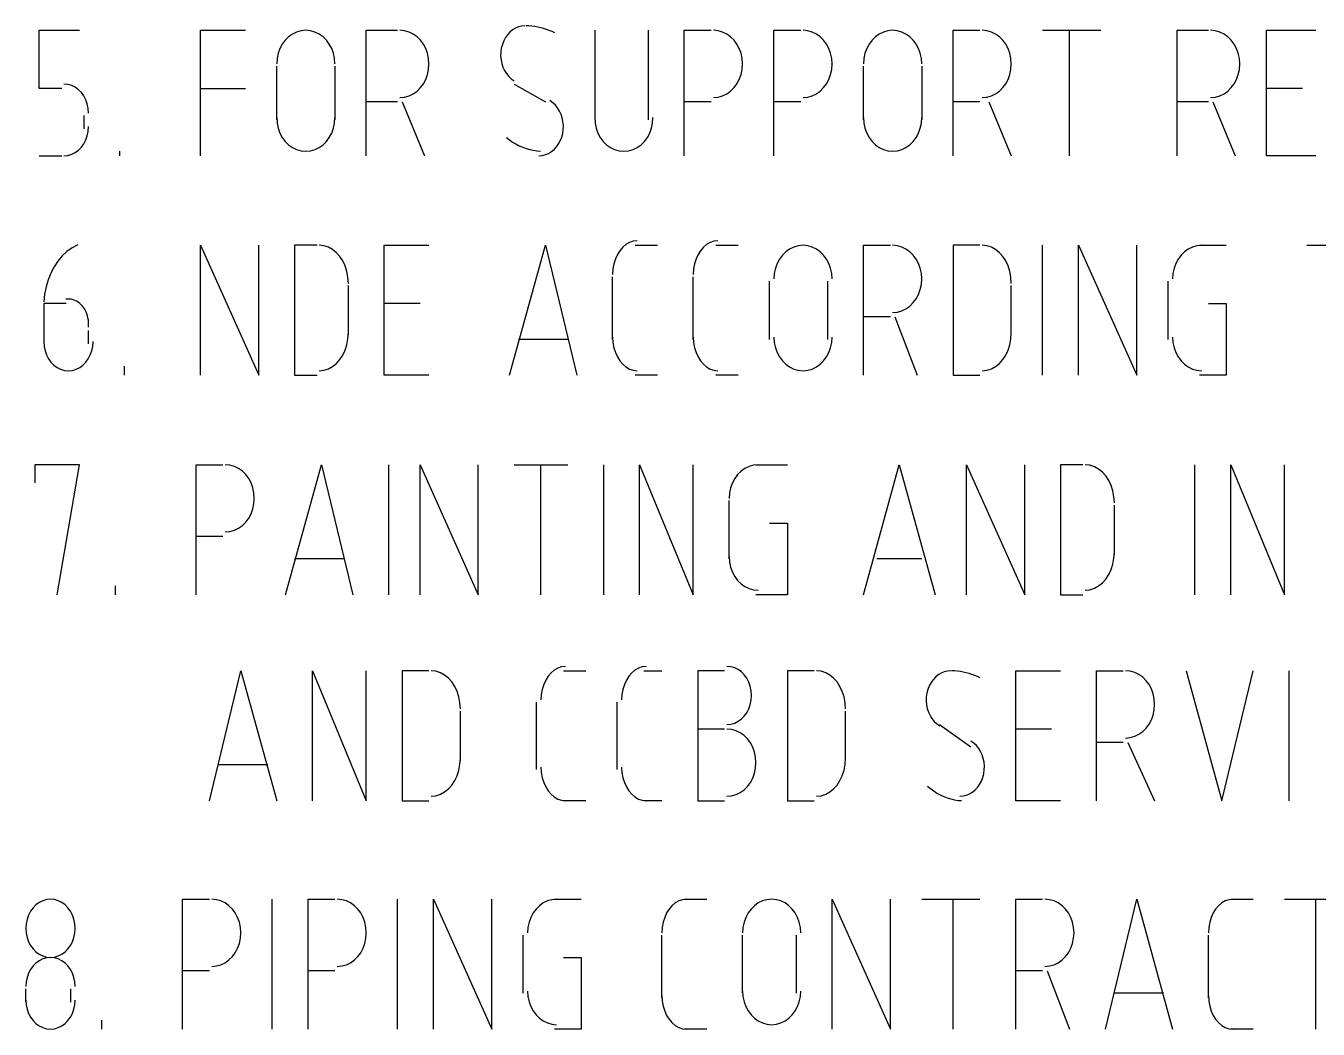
# Model space of a CAD drawing. Header units: millimetres. Extents: x 43 to 1147, y -811 to -31.
# Drawn here: x 54.04 to 88.66, y -799.6 to -772.72 of the extents above; entities that cross this region are included whole.
import ezdxf

# ---------------------------------------------------------------- set-up
doc = ezdxf.new("R2010")
doc.units = ezdxf.units.MM
doc.layers.add('EDITED_LINES', color=4, linetype='Continuous')

msp = doc.modelspace()

# ---------------------------------------------------------------- linework, layer by layer
at = {"layer": 'EDITED_LINES'}
for p, q in [((67.417, -772.72), (67.327, -772.728)), ((67.518, -772.723), (67.439, -772.72)), ((67.597, -772.729), (67.518, -772.723)), ((54.4, -774.4), (54.4, -772.84)), ((54.4, -772.84), (55.48, -772.84)), ((58.72, -776.2), (58.72, -772.84)), ((58.72, -772.84), (59.92, -772.84)), ((61.079, -773.014), (60.988, -773.104)), ((61.182, -772.94), (61.079, -773.014)), ((61.293, -772.886), (61.182, -772.94)), ((61.413, -772.852), (61.293, -772.886)), ((61.54, -772.84), (61.413, -772.852)), ((61.666, -772.852), (61.54, -772.84)), ((61.786, -772.886), (61.666, -772.852)), ((61.898, -772.94), (61.786, -772.886)), ((62.001, -773.014), (61.898, -772.94)), ((62.092, -773.104), (62.001, -773.014)), ((63.16, -776.2), (63.16, -772.84)), ((63.16, -772.84), (64, -772.84)), ((64.187, -772.852), (64.06, -772.84)), ((64.307, -772.886), (64.187, -772.852)), ((64.418, -772.94), (64.307, -772.886)), ((64.521, -773.014), (64.418, -772.94)), ((64.612, -773.104), (64.521, -773.014)), ((66.889, -773.036), (66.842, -773.123)), ((66.945, -772.958), (66.889, -773.036)), ((67.01, -772.889), (66.945, -772.958)), ((67.081, -772.831), (67.01, -772.889)), ((67.158, -772.784), (67.081, -772.831)), ((67.24, -772.749), (67.158, -772.784)), ((67.327, -772.728), (67.24, -772.749)), ((67.676, -772.739), (67.597, -772.729)), ((67.754, -772.753), (67.676, -772.739)), ((67.832, -772.77), (67.754, -772.753)), ((67.909, -772.791), (67.832, -772.77)), ((67.985, -772.815), (67.909, -772.791)), ((68.061, -772.843), (67.985, -772.815)), ((68.136, -772.875), (68.061, -772.843)), ((68.21, -772.91), (68.136, -772.875)), ((69.28, -772.84), (69.28, -775.24)), ((70.72, -775.24), (70.72, -772.84)), ((71.68, -776.2), (71.68, -772.84)), ((71.68, -772.84), (72.4, -772.84)), ((72.587, -772.852), (72.46, -772.84)), ((72.707, -772.886), (72.587, -772.852)), ((72.818, -772.94), (72.707, -772.886)), ((72.921, -773.014), (72.818, -772.94)), ((73.012, -773.104), (72.921, -773.014)), ((74.08, -776.2), (74.08, -772.84)), ((74.08, -772.84), (74.8, -772.84)), ((74.987, -772.852), (74.86, -772.84)), ((75.107, -772.886), (74.987, -772.852)), ((75.218, -772.94), (75.107, -772.886)), ((75.321, -773.014), (75.218, -772.94)), ((75.412, -773.104), (75.321, -773.014)), ((76.799, -773.014), (76.708, -773.104)), ((76.902, -772.94), (76.799, -773.014)), ((77.013, -772.886), (76.902, -772.94)), ((77.133, -772.852), (77.013, -772.886)), ((77.26, -772.84), (77.133, -772.852)), ((77.386, -772.852), (77.26, -772.84)), ((77.506, -772.886), (77.386, -772.852)), ((77.618, -772.94), (77.506, -772.886)), ((77.721, -773.014), (77.618, -772.94)), ((77.811, -773.104), (77.721, -773.014)), ((78.88, -776.2), (78.88, -772.84)), ((78.88, -772.84), (79.6, -772.84)), ((79.787, -772.852), (79.66, -772.84)), ((79.907, -772.886), (79.787, -772.852)), ((80.018, -772.94), (79.907, -772.886)), ((80.121, -773.014), (80.018, -772.94)), ((80.212, -773.104), (80.121, -773.014)), ((81.28, -772.84), (82.84, -772.84)), ((82, -776.2), (82, -772.84)), ((84.88, -776.2), (84.88, -772.84)), ((84.88, -772.84), (85.72, -772.84)), ((85.907, -772.852), (85.78, -772.84)), ((86.027, -772.886), (85.907, -772.852)), ((86.138, -772.94), (86.027, -772.886)), ((86.241, -773.014), (86.138, -772.94)), ((86.332, -773.104), (86.241, -773.014)), ((87.28, -776.2), (87.28, -772.84)), ((87.28, -772.84), (88.6, -772.84)), ((60.847, -773.326), (60.8, -773.456)), ((60.91, -773.208), (60.847, -773.326)), ((60.988, -773.104), (60.91, -773.208)), ((62.169, -773.208), (62.092, -773.104)), ((62.233, -773.326), (62.169, -773.208)), ((62.28, -773.455), (62.233, -773.326)), ((64.69, -773.208), (64.612, -773.104)), ((64.753, -773.326), (64.69, -773.208)), ((64.8, -773.456), (64.753, -773.326)), ((66.778, -773.32), (66.763, -773.426)), ((66.805, -773.218), (66.778, -773.32)), ((66.842, -773.123), (66.805, -773.218)), ((73.09, -773.208), (73.012, -773.104)), ((73.153, -773.326), (73.09, -773.208)), ((73.2, -773.456), (73.153, -773.326)), ((75.49, -773.208), (75.412, -773.104)), ((75.553, -773.326), (75.49, -773.208)), ((75.6, -773.456), (75.553, -773.326)), ((76.567, -773.326), (76.52, -773.456)), ((76.63, -773.208), (76.567, -773.326)), ((76.708, -773.104), (76.63, -773.208)), ((77.889, -773.208), (77.811, -773.104)), ((77.953, -773.326), (77.889, -773.208)), ((78, -773.455), (77.953, -773.326)), ((80.29, -773.208), (80.212, -773.104)), ((80.353, -773.326), (80.29, -773.208)), ((80.4, -773.456), (80.353, -773.326)), ((86.41, -773.208), (86.332, -773.104)), ((86.473, -773.326), (86.41, -773.208)), ((86.52, -773.456), (86.473, -773.326)), ((60.77, -773.594), (60.76, -773.74)), ((60.8, -773.456), (60.77, -773.594)), ((62.31, -773.594), (62.28, -773.455)), ((62.32, -773.74), (62.31, -773.594)), ((64.83, -773.594), (64.8, -773.456)), ((64.84, -773.74), (64.83, -773.594)), ((64.83, -773.886), (64.84, -773.74)), ((66.763, -773.426), (66.76, -773.53)), ((66.76, -773.53), (66.77, -773.633)), ((66.77, -773.633), (66.79, -773.733)), ((66.79, -773.733), (66.821, -773.828)), ((73.23, -773.594), (73.2, -773.456)), ((73.24, -773.74), (73.23, -773.594)), ((73.23, -773.886), (73.24, -773.74)), ((75.63, -773.594), (75.6, -773.456)), ((75.64, -773.74), (75.63, -773.594)), ((75.63, -773.886), (75.64, -773.74)), ((76.49, -773.594), (76.48, -773.74)), ((76.52, -773.456), (76.49, -773.594)), ((78.03, -773.594), (78, -773.455)), ((78.04, -773.74), (78.03, -773.594)), ((80.43, -773.594), (80.4, -773.456)), ((80.44, -773.74), (80.43, -773.594)), ((80.43, -773.886), (80.44, -773.74)), ((86.55, -773.594), (86.52, -773.456)), ((86.56, -773.74), (86.55, -773.594)), ((86.55, -773.886), (86.56, -773.74)), ((60.76, -775.24), (60.76, -773.8)), ((62.32, -773.8), (62.32, -775.24)), ((64.753, -774.154), (64.8, -774.024)), ((64.8, -774.024), (64.83, -773.886)), ((66.821, -773.828), (66.863, -773.918)), ((66.863, -773.918), (66.914, -774.001)), ((66.914, -774.001), (66.975, -774.076)), ((66.975, -774.076), (67.044, -774.141)), ((73.153, -774.154), (73.2, -774.024)), ((73.2, -774.024), (73.23, -773.886)), ((75.553, -774.154), (75.6, -774.024)), ((75.6, -774.024), (75.63, -773.886)), ((76.48, -775.24), (76.48, -773.8)), ((78.04, -773.8), (78.04, -775.24)), ((80.353, -774.154), (80.4, -774.024)), ((80.4, -774.024), (80.43, -773.886)), ((86.473, -774.154), (86.52, -774.024)), ((86.52, -774.024), (86.55, -773.886)), ((55, -774.4), (54.4, -774.4)), ((55.167, -774.29), (55.06, -774.28)), ((55.269, -774.32), (55.167, -774.29)), ((55.363, -774.367), (55.269, -774.32)), ((55.45, -774.43), (55.363, -774.367)), ((55.527, -774.508), (55.45, -774.43)), ((58.72, -774.4), (59.92, -774.4)), ((64.521, -774.466), (64.612, -774.376)), ((64.612, -774.376), (64.69, -774.272)), ((64.69, -774.272), (64.753, -774.154)), ((67.044, -774.141), (67.122, -774.196)), ((67.12, -774.28), (67.96, -774.76)), ((72.921, -774.466), (73.012, -774.376)), ((73.012, -774.376), (73.09, -774.272)), ((73.09, -774.272), (73.153, -774.154)), ((75.321, -774.466), (75.412, -774.376)), ((75.412, -774.376), (75.49, -774.272)), ((75.49, -774.272), (75.553, -774.154)), ((80.121, -774.466), (80.212, -774.376)), ((80.212, -774.376), (80.29, -774.272)), ((80.29, -774.272), (80.353, -774.154)), ((86.241, -774.466), (86.332, -774.376)), ((86.332, -774.376), (86.41, -774.272)), ((86.41, -774.272), (86.473, -774.154)), ((88.24, -774.4), (87.28, -774.4)), ((55.593, -774.599), (55.527, -774.508)), ((55.646, -774.701), (55.593, -774.599)), ((55.686, -774.813), (55.646, -774.701)), ((64, -774.76), (63.16, -774.76)), ((64.06, -774.64), (64.187, -774.628)), ((64.12, -774.76), (64.72, -776.2)), ((64.187, -774.628), (64.307, -774.594)), ((64.307, -774.594), (64.418, -774.54)), ((64.418, -774.54), (64.521, -774.466)), ((68.156, -774.779), (68.078, -774.724)), ((68.225, -774.844), (68.156, -774.779)), ((72.4, -774.76), (71.68, -774.76)), ((72.46, -774.64), (72.587, -774.628)), ((72.587, -774.628), (72.707, -774.594)), ((72.707, -774.594), (72.818, -774.54)), ((72.818, -774.54), (72.921, -774.466)), ((74.8, -774.76), (74.08, -774.76)), ((74.86, -774.64), (74.987, -774.628)), ((74.987, -774.628), (75.107, -774.594)), ((75.107, -774.594), (75.218, -774.54)), ((75.218, -774.54), (75.321, -774.466)), ((79.6, -774.76), (78.88, -774.76)), ((79.66, -774.64), (79.787, -774.628)), ((79.787, -774.628), (79.907, -774.594)), ((79.84, -774.76), (80.44, -776.2)), ((79.907, -774.594), (80.018, -774.54)), ((80.018, -774.54), (80.121, -774.466)), ((85.72, -774.76), (84.88, -774.76)), ((85.78, -774.64), (85.907, -774.628)), ((85.84, -774.76), (86.44, -776.2)), ((85.907, -774.628), (86.027, -774.594)), ((86.027, -774.594), (86.138, -774.54)), ((86.138, -774.54), (86.241, -774.466)), ((55.6, -775.48), (55.6, -775.12)), ((55.711, -774.933), (55.686, -774.813)), ((55.72, -775.06), (55.711, -774.933)), ((68.286, -774.919), (68.225, -774.844)), ((68.337, -775.002), (68.286, -774.919)), ((68.379, -775.092), (68.337, -775.002)), ((68.41, -775.187), (68.379, -775.092)), ((55.711, -775.547), (55.72, -775.42)), ((60.76, -775.18), (60.77, -775.326)), ((60.77, -775.326), (60.8, -775.464)), ((60.8, -775.464), (60.847, -775.594)), ((62.233, -775.594), (62.28, -775.464)), ((62.28, -775.464), (62.31, -775.326)), ((62.31, -775.326), (62.32, -775.18)), ((68.43, -775.287), (68.41, -775.187)), ((68.44, -775.39), (68.43, -775.287)), ((68.437, -775.494), (68.44, -775.39)), ((69.28, -775.18), (69.29, -775.326)), ((69.29, -775.326), (69.32, -775.464)), ((69.32, -775.464), (69.367, -775.594)), ((70.753, -775.594), (70.8, -775.464)), ((70.8, -775.464), (70.83, -775.326)), ((70.83, -775.326), (70.84, -775.18)), ((76.48, -775.18), (76.49, -775.326)), ((76.49, -775.326), (76.52, -775.464)), ((76.52, -775.464), (76.567, -775.594)), ((77.953, -775.594), (78, -775.464)), ((78, -775.464), (78.03, -775.326)), ((78.03, -775.326), (78.04, -775.18)), ((55.593, -775.881), (55.646, -775.778)), ((55.646, -775.778), (55.686, -775.667)), ((55.686, -775.667), (55.711, -775.547)), ((60.847, -775.594), (60.91, -775.712)), ((60.91, -775.712), (60.988, -775.816)), ((60.988, -775.816), (61.079, -775.906)), ((62.001, -775.906), (62.092, -775.816)), ((62.092, -775.816), (62.17, -775.712)), ((62.17, -775.712), (62.233, -775.594)), ((66.913, -775.709), (66.995, -775.774)), ((66.995, -775.774), (67.081, -775.833)), ((67.081, -775.833), (67.168, -775.885)), ((68.311, -775.884), (68.358, -775.797)), ((68.358, -775.797), (68.395, -775.702)), ((68.395, -775.702), (68.422, -775.6)), ((68.422, -775.6), (68.437, -775.494)), ((69.367, -775.594), (69.43, -775.712)), ((69.43, -775.712), (69.508, -775.816)), ((69.508, -775.816), (69.599, -775.906)), ((70.521, -775.906), (70.612, -775.816)), ((70.612, -775.816), (70.69, -775.712)), ((70.69, -775.712), (70.753, -775.594)), ((76.567, -775.594), (76.63, -775.712)), ((76.63, -775.712), (76.708, -775.816)), ((76.708, -775.816), (76.799, -775.906)), ((77.721, -775.906), (77.812, -775.816)), ((77.812, -775.816), (77.889, -775.712)), ((77.889, -775.712), (77.953, -775.594)), ((55.167, -776.19), (55.269, -776.16)), ((55.269, -776.16), (55.363, -776.113)), ((55.363, -776.113), (55.45, -776.05)), ((55.45, -776.05), (55.527, -775.972)), ((55.527, -775.972), (55.593, -775.881)), ((56.56, -776.2), (56.56, -776.08)), ((61.079, -775.906), (61.182, -775.98)), ((61.182, -775.98), (61.293, -776.034)), ((61.293, -776.034), (61.413, -776.068)), ((61.413, -776.068), (61.54, -776.08)), ((61.54, -776.08), (61.667, -776.068)), ((61.667, -776.068), (61.787, -776.034)), ((61.787, -776.034), (61.898, -775.98)), ((61.898, -775.98), (62.001, -775.906)), ((67.168, -775.885), (67.258, -775.932)), ((67.258, -775.932), (67.35, -775.972)), ((67.35, -775.972), (67.443, -776.006)), ((67.443, -776.006), (67.538, -776.034)), ((67.538, -776.034), (67.635, -776.055)), ((67.635, -776.055), (67.732, -776.07)), ((67.732, -776.07), (67.83, -776.078)), ((67.873, -776.192), (67.96, -776.171)), ((67.96, -776.171), (68.042, -776.136)), ((68.042, -776.136), (68.119, -776.089)), ((68.119, -776.089), (68.19, -776.031)), ((68.19, -776.031), (68.255, -775.962)), ((68.255, -775.962), (68.311, -775.884)), ((69.599, -775.906), (69.702, -775.98)), ((69.702, -775.98), (69.813, -776.034)), ((69.813, -776.034), (69.933, -776.068)), ((69.933, -776.068), (70.06, -776.08)), ((70.06, -776.08), (70.187, -776.068)), ((70.187, -776.068), (70.307, -776.034)), ((70.307, -776.034), (70.418, -775.98)), ((70.418, -775.98), (70.521, -775.906)), ((76.799, -775.906), (76.902, -775.98)), ((76.902, -775.98), (77.013, -776.034)), ((77.013, -776.034), (77.133, -776.068)), ((77.133, -776.068), (77.26, -776.08)), ((77.26, -776.08), (77.387, -776.068)), ((77.387, -776.068), (77.507, -776.034)), ((77.507, -776.034), (77.618, -775.98)), ((77.618, -775.98), (77.721, -775.906)), ((54.4, -776.2), (55, -776.2)), ((55.06, -776.2), (55.167, -776.19)), ((67.783, -776.2), (67.873, -776.192)), ((88.6, -776.2), (87.28, -776.2)), ((55.432, -778.583), (55.282, -778.664)), ((58.72, -782.08), (58.72, -778.6)), ((58.72, -778.6), (60.28, -782.08)), ((60.28, -782.08), (60.28, -778.6)), ((61.84, -778.6), (61.24, -778.6)), ((61.24, -778.6), (61.24, -782.08)), ((62.027, -778.613), (61.9, -778.6)), ((63.64, -782.08), (63.64, -778.6)), ((63.64, -778.6), (64.84, -778.6)), ((67, -782.08), (67.96, -778.6)), ((67.96, -778.6), (68.8, -782.08)), ((70.117, -778.58), (70.03, -778.654)), ((70.211, -778.526), (70.117, -778.58)), ((70.313, -778.492), (70.211, -778.526)), ((70.42, -778.48), (70.313, -778.492)), ((70.36, -778.6), (70.96, -778.6)), ((72.277, -778.58), (72.19, -778.654)), ((72.371, -778.526), (72.277, -778.58)), ((72.473, -778.492), (72.371, -778.526)), ((72.58, -778.48), (72.473, -778.492)), ((72.52, -778.6), (73.12, -778.6)), ((74.86, -778.6), (74.733, -778.612)), ((74.986, -778.612), (74.86, -778.6)), ((76.48, -782.08), (76.48, -778.6)), ((76.48, -778.6), (77.2, -778.6)), ((77.387, -778.612), (77.26, -778.6)), ((79.6, -778.6), (78.88, -778.6)), ((78.88, -778.6), (78.88, -782.08)), ((79.787, -778.613), (79.66, -778.6)), ((81.28, -782.08), (81.28, -778.6)), ((82.24, -782.08), (82.24, -778.6)), ((82.24, -778.6), (83.8, -782.08)), ((83.8, -782.08), (83.8, -778.6)), ((85.54, -778.6), (85.413, -778.612)), ((85.48, -778.6), (86.2, -778.6)), ((88.36, -778.6), (89.8, -778.6)), ((55.014, -778.886), (54.898, -779.023)), ((55.142, -778.766), (55.014, -778.886)), ((55.282, -778.664), (55.142, -778.766)), ((62.147, -778.652), (62.027, -778.613)), ((62.258, -778.714), (62.147, -778.652)), ((62.361, -778.797), (62.258, -778.714)), ((62.452, -778.899), (62.361, -778.797)), ((62.529, -779.018), (62.452, -778.899)), ((69.887, -778.848), (69.834, -778.966)), ((69.953, -778.744), (69.887, -778.848)), ((70.03, -778.654), (69.953, -778.744)), ((72.047, -778.848), (71.994, -778.966)), ((72.113, -778.744), (72.047, -778.848)), ((72.19, -778.654), (72.113, -778.744)), ((74.308, -778.864), (74.23, -778.968)), ((74.399, -778.774), (74.308, -778.864)), ((74.502, -778.7), (74.399, -778.774)), ((74.613, -778.646), (74.502, -778.7)), ((74.733, -778.612), (74.613, -778.646)), ((75.106, -778.646), (74.986, -778.612)), ((75.218, -778.7), (75.106, -778.646)), ((75.321, -778.774), (75.218, -778.7)), ((75.412, -778.864), (75.321, -778.774)), ((75.489, -778.968), (75.412, -778.864)), ((77.507, -778.646), (77.387, -778.612)), ((77.618, -778.7), (77.507, -778.646)), ((77.721, -778.774), (77.618, -778.7)), ((77.812, -778.864), (77.721, -778.774)), ((77.889, -778.968), (77.812, -778.864)), ((79.907, -778.652), (79.787, -778.613)), ((80.018, -778.714), (79.907, -778.652)), ((80.121, -778.797), (80.018, -778.714)), ((80.212, -778.899), (80.121, -778.797)), ((80.289, -779.018), (80.212, -778.899)), ((84.988, -778.864), (84.91, -778.968)), ((85.079, -778.774), (84.988, -778.864)), ((85.182, -778.7), (85.079, -778.774)), ((85.293, -778.646), (85.182, -778.7)), ((85.413, -778.612), (85.293, -778.646)), ((54.796, -779.176), (54.708, -779.342)), ((54.898, -779.023), (54.796, -779.176)), ((62.593, -779.151), (62.529, -779.018)), ((62.64, -779.297), (62.593, -779.151)), ((62.67, -779.454), (62.64, -779.297)), ((69.769, -779.234), (69.76, -779.38)), ((69.794, -779.096), (69.769, -779.234)), ((69.834, -778.966), (69.794, -779.096)), ((71.929, -779.234), (71.92, -779.38)), ((71.954, -779.096), (71.929, -779.234)), ((71.994, -778.966), (71.954, -779.096)), ((74.12, -779.216), (74.09, -779.354)), ((74.167, -779.086), (74.12, -779.216)), ((74.23, -778.968), (74.167, -779.086)), ((75.553, -779.086), (75.489, -778.968)), ((75.6, -779.215), (75.553, -779.086)), ((75.63, -779.354), (75.6, -779.215)), ((77.953, -779.086), (77.889, -778.968)), ((78, -779.216), (77.953, -779.086)), ((78.03, -779.354), (78, -779.216)), ((80.353, -779.151), (80.289, -779.018)), ((80.4, -779.297), (80.353, -779.151)), ((80.43, -779.454), (80.4, -779.297)), ((84.8, -779.216), (84.77, -779.354)), ((84.847, -779.086), (84.8, -779.216)), ((84.91, -778.968), (84.847, -779.086)), ((54.636, -779.521), (54.581, -779.71)), ((54.708, -779.342), (54.636, -779.521)), ((62.68, -779.62), (62.67, -779.454)), ((69.76, -781.12), (69.76, -779.44)), ((71.92, -781.12), (71.92, -779.44)), ((73.96, -781.12), (73.96, -779.56)), ((74.09, -779.354), (74.08, -779.5)), ((75.52, -779.56), (75.52, -781.12)), ((75.64, -779.5), (75.63, -779.354)), ((78, -779.784), (78.03, -779.646)), ((78.04, -779.5), (78.03, -779.354)), ((78.03, -779.646), (78.04, -779.5)), ((80.44, -779.62), (80.43, -779.454)), ((84.64, -781.12), (84.64, -779.56)), ((84.77, -779.354), (84.76, -779.5)), ((54.542, -779.907), (54.523, -780.112)), ((54.581, -779.71), (54.542, -779.907)), ((62.68, -781), (62.68, -779.68)), ((77.889, -780.032), (77.953, -779.914)), ((77.953, -779.914), (78, -779.784)), ((80.44, -781), (80.44, -779.68)), ((54.52, -780.16), (54.52, -781.24)), ((55.12, -780.16), (54.52, -780.16)), ((55.157, -780.041), (55.107, -780.046)), ((55.207, -780.041), (55.157, -780.041)), ((55.256, -780.047), (55.207, -780.041)), ((55.305, -780.058), (55.256, -780.047)), ((55.352, -780.075), (55.305, -780.058)), ((55.398, -780.096), (55.352, -780.075)), ((55.443, -780.123), (55.398, -780.096)), ((55.485, -780.155), (55.443, -780.123)), ((55.525, -780.192), (55.485, -780.155)), ((55.562, -780.233), (55.525, -780.192)), ((55.596, -780.279), (55.562, -780.233)), ((55.626, -780.328), (55.596, -780.279)), ((55.652, -780.379), (55.626, -780.328)), ((64.6, -780.16), (63.64, -780.16)), ((77.507, -780.354), (77.618, -780.3)), ((77.618, -780.3), (77.721, -780.226)), ((77.721, -780.226), (77.812, -780.136)), ((77.812, -780.136), (77.889, -780.032)), ((85.72, -780.16), (86.2, -780.16)), ((86.2, -780.16), (86.2, -782.08)), ((55.674, -780.433), (55.652, -780.379)), ((55.692, -780.489), (55.674, -780.433)), ((55.705, -780.547), (55.692, -780.489)), ((55.715, -780.607), (55.705, -780.547)), ((55.719, -780.667), (55.715, -780.607)), ((55.72, -780.728), (55.719, -780.667)), ((77.2, -780.52), (76.48, -780.52)), ((77.26, -780.4), (77.387, -780.388)), ((77.32, -780.52), (77.92, -782.08)), ((77.387, -780.388), (77.507, -780.354)), ((55.715, -780.789), (55.72, -780.728)), ((55.72, -781.24), (55.72, -780.88)), ((62.67, -781.105), (62.68, -780.94)), ((80.43, -781.105), (80.44, -780.94)), ((54.52, -781.18), (54.529, -781.307)), ((54.529, -781.307), (54.554, -781.427)), ((55.806, -781.427), (55.831, -781.307)), ((55.831, -781.307), (55.84, -781.18)), ((62.593, -781.409), (62.64, -781.262)), ((62.64, -781.262), (62.67, -781.105)), ((68.56, -781.12), (67.24, -781.12)), ((69.76, -781.06), (69.769, -781.206)), ((69.769, -781.206), (69.794, -781.344)), ((69.794, -781.344), (69.834, -781.474)), ((71.92, -781.06), (71.929, -781.206)), ((71.929, -781.206), (71.954, -781.344)), ((71.954, -781.344), (71.994, -781.474)), ((74.08, -781.06), (74.09, -781.206)), ((74.09, -781.206), (74.12, -781.344)), ((74.12, -781.344), (74.167, -781.474)), ((75.553, -781.474), (75.6, -781.344)), ((75.6, -781.344), (75.63, -781.206)), ((75.63, -781.206), (75.64, -781.06)), ((80.353, -781.409), (80.4, -781.262)), ((80.4, -781.262), (80.43, -781.105)), ((84.76, -781.06), (84.77, -781.206)), ((84.77, -781.206), (84.8, -781.344)), ((84.8, -781.344), (84.847, -781.474)), ((54.554, -781.427), (54.594, -781.538)), ((54.594, -781.538), (54.647, -781.641)), ((54.647, -781.641), (54.713, -781.732)), ((55.647, -781.732), (55.713, -781.641)), ((55.713, -781.641), (55.766, -781.538)), ((55.766, -781.538), (55.806, -781.427)), ((62.361, -781.763), (62.452, -781.661)), ((62.452, -781.661), (62.53, -781.542)), ((62.53, -781.542), (62.593, -781.409)), ((69.834, -781.474), (69.887, -781.592)), ((69.887, -781.592), (69.953, -781.696)), ((69.953, -781.696), (70.03, -781.786)), ((71.994, -781.474), (72.047, -781.592)), ((72.047, -781.592), (72.113, -781.696)), ((72.113, -781.696), (72.19, -781.786)), ((74.167, -781.474), (74.23, -781.592)), ((74.23, -781.592), (74.308, -781.696)), ((74.308, -781.696), (74.399, -781.786)), ((75.321, -781.786), (75.412, -781.696)), ((75.412, -781.696), (75.49, -781.592)), ((75.49, -781.592), (75.553, -781.474)), ((80.121, -781.763), (80.212, -781.661)), ((80.212, -781.661), (80.29, -781.542)), ((80.29, -781.542), (80.353, -781.409)), ((84.847, -781.474), (84.91, -781.592)), ((84.91, -781.592), (84.988, -781.696)), ((84.988, -781.696), (85.079, -781.786)), ((54.713, -781.732), (54.79, -781.81)), ((54.79, -781.81), (54.877, -781.873)), ((54.877, -781.873), (54.971, -781.92)), ((54.971, -781.92), (55.073, -781.95)), ((55.073, -781.95), (55.18, -781.96)), ((55.18, -781.96), (55.287, -781.95)), ((55.287, -781.95), (55.389, -781.92)), ((55.389, -781.92), (55.483, -781.873)), ((55.483, -781.873), (55.57, -781.81)), ((55.57, -781.81), (55.647, -781.732)), ((56.68, -782.08), (56.68, -781.84)), ((61.9, -781.96), (62.027, -781.947)), ((62.027, -781.947), (62.147, -781.908)), ((62.147, -781.908), (62.258, -781.846)), ((62.258, -781.846), (62.361, -781.763)), ((70.03, -781.786), (70.117, -781.86)), ((70.117, -781.86), (70.211, -781.914)), ((70.211, -781.914), (70.313, -781.948)), ((70.313, -781.948), (70.42, -781.96)), ((72.19, -781.786), (72.277, -781.86)), ((72.277, -781.86), (72.371, -781.914)), ((72.371, -781.914), (72.473, -781.948)), ((72.473, -781.948), (72.58, -781.96)), ((74.399, -781.786), (74.502, -781.86)), ((74.502, -781.86), (74.613, -781.914)), ((74.613, -781.914), (74.733, -781.948)), ((74.733, -781.948), (74.86, -781.96)), ((74.86, -781.96), (74.987, -781.948)), ((74.987, -781.948), (75.107, -781.914)), ((75.107, -781.914), (75.218, -781.86)), ((75.218, -781.86), (75.321, -781.786)), ((79.66, -781.96), (79.787, -781.947)), ((79.787, -781.947), (79.907, -781.908)), ((79.907, -781.908), (80.018, -781.846)), ((80.018, -781.846), (80.121, -781.763)), ((85.079, -781.786), (85.182, -781.86)), ((85.182, -781.86), (85.293, -781.914)), ((85.293, -781.914), (85.413, -781.948)), ((85.413, -781.948), (85.54, -781.96)), ((61.24, -782.08), (61.84, -782.08)), ((64.84, -782.08), (63.64, -782.08)), ((70.96, -782.08), (70.36, -782.08)), ((73.12, -782.08), (72.52, -782.08)), ((78.88, -782.08), (79.6, -782.08)), ((86.2, -782.08), (85.48, -782.08)), ((55.48, -784.48), (54.28, -784.48)), ((54.28, -784.48), (54.28, -784.96)), ((54.88, -787.96), (55.48, -784.48)), ((58.6, -787.96), (58.6, -784.48)), ((58.6, -784.48), (59.32, -784.48)), ((59.507, -784.492), (59.38, -784.48)), ((59.627, -784.526), (59.507, -784.492)), ((61, -787.96), (61.96, -784.48)), ((61.96, -784.48), (62.8, -787.96)), ((63.76, -787.96), (63.76, -784.48)), ((64.6, -787.96), (64.6, -784.48)), ((64.6, -784.48), (66.16, -787.96)), ((66.16, -787.96), (66.16, -784.48)), ((67.12, -784.48), (68.56, -784.48)), ((67.84, -787.96), (67.84, -784.48)), ((69.52, -787.96), (69.52, -784.48)), ((70.48, -787.96), (70.48, -784.48)), ((70.48, -784.48), (71.92, -787.96)), ((71.92, -787.96), (71.92, -784.48)), ((73.533, -784.492), (73.413, -784.526)), ((73.66, -784.48), (73.533, -784.492)), ((73.6, -784.48), (74.44, -784.48)), ((76.48, -787.96), (77.44, -784.48)), ((77.44, -784.48), (78.4, -787.96)), ((79.24, -787.96), (79.24, -784.48)), ((79.24, -784.48), (80.8, -787.96)), ((80.8, -787.96), (80.8, -784.48)), ((82.36, -784.48), (81.76, -784.48)), ((81.76, -784.48), (81.76, -787.96)), ((82.547, -784.493), (82.42, -784.48)), ((82.667, -784.532), (82.547, -784.493)), ((85.36, -787.96), (85.36, -784.48)), ((86.32, -787.96), (86.32, -784.48)), ((86.32, -784.48), (87.76, -787.96)), ((87.76, -787.96), (87.76, -784.48)), ((59.738, -784.58), (59.627, -784.526)), ((59.841, -784.654), (59.738, -784.58)), ((59.932, -784.744), (59.841, -784.654)), ((60.01, -784.848), (59.932, -784.744)), ((73.108, -784.744), (73.031, -784.848)), ((73.199, -784.654), (73.108, -784.744)), ((73.302, -784.58), (73.199, -784.654)), ((73.413, -784.526), (73.302, -784.58)), ((82.778, -784.594), (82.667, -784.532)), ((82.881, -784.677), (82.778, -784.594)), ((82.972, -784.779), (82.881, -784.677)), ((83.049, -784.898), (82.972, -784.779)), ((60.073, -784.966), (60.01, -784.848)), ((60.12, -785.096), (60.073, -784.966)), ((60.15, -785.234), (60.12, -785.096)), ((72.92, -785.096), (72.89, -785.234)), ((72.967, -784.966), (72.92, -785.096)), ((73.031, -784.848), (72.967, -784.966)), ((83.113, -785.031), (83.049, -784.898)), ((83.16, -785.178), (83.113, -785.031)), ((83.19, -785.334), (83.16, -785.178)), ((60.12, -785.664), (60.15, -785.526)), ((60.16, -785.38), (60.15, -785.234)), ((60.15, -785.526), (60.16, -785.38)), ((72.89, -785.234), (72.88, -785.38)), ((72.88, -787), (72.88, -785.44)), ((83.2, -785.5), (83.19, -785.334)), ((60.01, -785.912), (60.073, -785.794)), ((60.073, -785.794), (60.12, -785.664)), ((83.2, -786.88), (83.2, -785.56)), ((59.627, -786.234), (59.738, -786.18)), ((59.738, -786.18), (59.841, -786.106)), ((59.841, -786.106), (59.932, -786.016)), ((59.932, -786.016), (60.01, -785.912)), ((73.96, -786.04), (74.44, -786.04)), ((74.44, -786.04), (74.44, -787.96)), ((59.32, -786.4), (58.6, -786.4)), ((59.38, -786.28), (59.507, -786.268)), ((59.507, -786.268), (59.627, -786.234)), ((83.19, -786.985), (83.2, -786.82)), ((62.56, -787), (61.24, -787)), ((72.88, -786.94), (72.89, -787.086)), ((72.89, -787.086), (72.92, -787.224)), ((72.92, -787.224), (72.967, -787.354)), ((78.04, -787), (76.84, -787)), ((83.113, -787.289), (83.16, -787.142)), ((83.16, -787.142), (83.19, -786.985)), ((72.967, -787.354), (73.031, -787.472)), ((73.031, -787.472), (73.108, -787.576)), ((73.108, -787.576), (73.199, -787.666)), ((82.881, -787.643), (82.972, -787.541)), ((82.972, -787.541), (83.05, -787.422)), ((83.05, -787.422), (83.113, -787.289)), ((56.44, -787.96), (56.44, -787.72)), ((73.199, -787.666), (73.302, -787.74)), ((73.302, -787.74), (73.413, -787.794)), ((73.413, -787.794), (73.533, -787.828)), ((73.533, -787.828), (73.66, -787.84)), ((82.42, -787.84), (82.547, -787.827)), ((82.547, -787.827), (82.667, -787.788)), ((82.667, -787.788), (82.778, -787.726)), ((82.778, -787.726), (82.881, -787.643)), ((74.44, -787.96), (73.6, -787.96)), ((81.76, -787.96), (82.36, -787.96)), ((58.96, -793.48), (59.8, -790)), ((59.8, -790), (60.76, -793.48)), ((61.72, -793.48), (61.72, -790)), ((61.72, -790), (63.16, -793.48)), ((63.16, -793.48), (63.16, -790)), ((64.84, -790), (64.12, -790)), ((64.12, -790), (64.12, -793.48)), ((65.027, -790.013), (64.9, -790)), ((65.147, -790.052), (65.027, -790.013)), ((68.197, -789.98), (68.11, -790.054)), ((68.291, -789.926), (68.197, -789.98)), ((68.393, -789.892), (68.291, -789.926)), ((68.5, -789.88), (68.393, -789.892)), ((68.44, -790), (69.04, -790)), ((70.357, -789.98), (70.27, -790.054)), ((70.451, -789.926), (70.357, -789.98)), ((70.553, -789.892), (70.451, -789.926)), ((70.66, -789.88), (70.553, -789.892)), ((70.6, -790), (71.08, -790)), ((72.76, -790), (72.04, -790)), ((72.04, -790), (72.04, -793.48)), ((72.927, -789.89), (72.82, -789.88)), ((73.029, -789.92), (72.927, -789.89)), ((73.123, -789.967), (73.029, -789.92)), ((73.21, -790.03), (73.123, -789.967)), ((73.287, -790.108), (73.21, -790.03)), ((75.16, -790), (74.44, -790)), ((74.44, -790), (74.44, -793.48)), ((75.347, -790.013), (75.22, -790)), ((75.467, -790.052), (75.347, -790.013)), ((78.64, -790.029), (78.558, -790.064)), ((78.727, -790.008), (78.64, -790.029)), ((78.817, -790), (78.727, -790.008)), ((78.918, -790.003), (78.839, -790)), ((78.997, -790.009), (78.918, -790.003)), ((79.076, -790.019), (78.997, -790.009)), ((79.154, -790.033), (79.076, -790.019)), ((79.232, -790.05), (79.154, -790.033)), ((80.56, -793.48), (80.56, -790)), ((80.56, -790), (81.76, -790)), ((82.72, -793.48), (82.72, -790)), ((82.72, -790), (83.44, -790)), ((83.627, -790.012), (83.5, -790)), ((83.747, -790.046), (83.627, -790.012)), ((85.12, -790), (86.08, -793.48)), ((86.08, -793.48), (86.92, -790)), ((87.88, -793.48), (87.88, -790)), ((65.258, -790.114), (65.147, -790.052)), ((65.361, -790.197), (65.258, -790.114)), ((65.452, -790.299), (65.361, -790.197)), ((65.529, -790.418), (65.452, -790.299)), ((67.914, -790.366), (67.874, -790.496)), ((67.967, -790.248), (67.914, -790.366)), ((68.033, -790.144), (67.967, -790.248)), ((68.11, -790.054), (68.033, -790.144)), ((70.074, -790.366), (70.034, -790.496)), ((70.127, -790.248), (70.074, -790.366)), ((70.193, -790.144), (70.127, -790.248)), ((70.27, -790.054), (70.193, -790.144)), ((73.353, -790.199), (73.287, -790.108)), ((73.406, -790.302), (73.353, -790.199)), ((73.446, -790.413), (73.406, -790.302)), ((75.578, -790.114), (75.467, -790.052)), ((75.681, -790.197), (75.578, -790.114)), ((75.772, -790.299), (75.681, -790.197)), ((75.849, -790.418), (75.772, -790.299)), ((78.289, -790.316), (78.242, -790.403)), ((78.345, -790.238), (78.289, -790.316)), ((78.41, -790.169), (78.345, -790.238)), ((78.481, -790.111), (78.41, -790.169)), ((78.558, -790.064), (78.481, -790.111)), ((79.309, -790.071), (79.232, -790.05)), ((79.385, -790.095), (79.309, -790.071)), ((79.461, -790.123), (79.385, -790.095)), ((79.536, -790.155), (79.461, -790.123)), ((79.61, -790.19), (79.536, -790.155)), ((83.858, -790.1), (83.747, -790.046)), ((83.961, -790.174), (83.858, -790.1)), ((84.052, -790.264), (83.961, -790.174)), ((84.13, -790.368), (84.052, -790.264)), ((84.193, -790.486), (84.13, -790.368)), ((65.593, -790.551), (65.529, -790.418)), ((65.64, -790.698), (65.593, -790.551)), ((65.67, -790.854), (65.64, -790.698)), ((67.849, -790.634), (67.84, -790.78)), ((67.874, -790.496), (67.849, -790.634)), ((70.009, -790.634), (70, -790.78)), ((70.034, -790.496), (70.009, -790.634)), ((73.471, -790.533), (73.446, -790.413)), ((73.48, -790.66), (73.471, -790.533)), ((73.471, -790.786), (73.48, -790.66)), ((75.913, -790.551), (75.849, -790.418)), ((75.96, -790.698), (75.913, -790.551)), ((75.99, -790.854), (75.96, -790.698)), ((78.163, -790.706), (78.16, -790.81)), ((78.178, -790.6), (78.163, -790.706)), ((78.205, -790.498), (78.178, -790.6)), ((78.242, -790.403), (78.205, -790.498)), ((84.24, -790.616), (84.193, -790.486)), ((84.27, -790.754), (84.24, -790.616)), ((65.68, -791.02), (65.67, -790.854)), ((67.72, -792.64), (67.72, -790.84)), ((69.88, -792.64), (69.88, -790.84)), ((73.353, -791.121), (73.406, -791.018)), ((73.406, -791.018), (73.446, -790.907)), ((73.446, -790.907), (73.471, -790.786)), ((76, -791.02), (75.99, -790.854)), ((78.16, -790.81), (78.17, -790.913)), ((78.17, -790.913), (78.19, -791.013)), ((78.19, -791.013), (78.221, -791.108)), ((84.24, -791.185), (84.27, -791.046)), ((84.28, -790.9), (84.27, -790.754)), ((84.27, -791.046), (84.28, -790.9)), ((65.68, -792.4), (65.68, -791.08)), ((72.927, -791.43), (73.029, -791.4)), ((73.029, -791.4), (73.123, -791.353)), ((73.123, -791.353), (73.21, -791.289)), ((73.21, -791.289), (73.287, -791.212)), ((73.287, -791.212), (73.353, -791.121)), ((76, -792.4), (76, -791.08)), ((78.221, -791.108), (78.263, -791.198)), ((78.263, -791.198), (78.314, -791.281)), ((78.314, -791.281), (78.375, -791.356)), ((78.375, -791.356), (78.444, -791.421)), ((84.13, -791.432), (84.193, -791.314)), ((84.193, -791.314), (84.24, -791.185)), ((72.76, -791.56), (72.04, -791.56)), ((72.82, -791.44), (72.927, -791.43)), ((72.947, -791.572), (72.82, -791.56)), ((73.067, -791.606), (72.947, -791.572)), ((73.178, -791.66), (73.067, -791.606)), ((73.281, -791.734), (73.178, -791.66)), ((73.372, -791.824), (73.281, -791.734)), ((78.444, -791.421), (78.522, -791.476)), ((78.52, -791.44), (79.36, -792.04)), ((81.52, -791.56), (80.56, -791.56)), ((83.627, -791.788), (83.747, -791.754)), ((83.747, -791.754), (83.858, -791.7)), ((83.858, -791.7), (83.961, -791.626)), ((83.961, -791.626), (84.052, -791.536)), ((84.052, -791.536), (84.13, -791.432)), ((73.45, -791.928), (73.372, -791.824)), ((73.513, -792.046), (73.45, -791.928)), ((73.56, -792.176), (73.513, -792.046)), ((79.436, -791.939), (79.358, -791.884)), ((79.505, -792.004), (79.436, -791.939)), ((79.566, -792.079), (79.505, -792.004)), ((79.617, -792.162), (79.566, -792.079)), ((83.44, -791.92), (82.72, -791.92)), ((83.5, -791.8), (83.627, -791.788)), ((83.56, -791.92), (84.28, -793.48)), ((65.67, -792.505), (65.68, -792.34)), ((73.59, -792.314), (73.56, -792.176)), ((73.6, -792.46), (73.59, -792.314)), ((75.99, -792.505), (76, -792.34)), ((79.659, -792.252), (79.617, -792.162)), ((79.69, -792.347), (79.659, -792.252)), ((79.71, -792.447), (79.69, -792.347)), ((79.72, -792.55), (79.71, -792.447)), ((60.52, -792.52), (59.2, -792.52)), ((65.593, -792.809), (65.64, -792.662)), ((65.64, -792.662), (65.67, -792.505)), ((67.84, -792.58), (67.849, -792.726)), ((67.849, -792.726), (67.874, -792.864)), ((70, -792.58), (70.009, -792.726)), ((70.009, -792.726), (70.034, -792.864)), ((73.513, -792.874), (73.56, -792.744)), ((73.56, -792.744), (73.59, -792.606)), ((73.59, -792.606), (73.6, -792.46)), ((75.913, -792.809), (75.96, -792.662)), ((75.96, -792.662), (75.99, -792.505)), ((79.675, -792.862), (79.702, -792.76)), ((79.702, -792.76), (79.717, -792.654)), ((79.717, -792.654), (79.72, -792.55)), ((65.361, -793.163), (65.452, -793.061)), ((65.452, -793.061), (65.529, -792.942)), ((65.529, -792.942), (65.593, -792.809)), ((67.874, -792.864), (67.914, -792.994)), ((67.914, -792.994), (67.967, -793.112)), ((67.967, -793.112), (68.033, -793.216)), ((70.034, -792.864), (70.074, -792.994)), ((70.074, -792.994), (70.127, -793.112)), ((70.127, -793.112), (70.193, -793.216)), ((73.281, -793.186), (73.372, -793.096)), ((73.372, -793.096), (73.45, -792.992)), ((73.45, -792.992), (73.513, -792.874)), ((75.681, -793.163), (75.772, -793.061)), ((75.772, -793.061), (75.85, -792.942)), ((75.85, -792.942), (75.913, -792.809)), ((78.193, -793.088), (78.275, -793.156)), ((79.47, -793.191), (79.535, -793.122)), ((79.535, -793.122), (79.591, -793.044)), ((79.591, -793.044), (79.638, -792.957)), ((79.638, -792.957), (79.675, -792.862)), ((64.12, -793.48), (64.84, -793.48)), ((64.9, -793.36), (65.027, -793.347)), ((65.027, -793.347), (65.147, -793.308)), ((65.147, -793.308), (65.258, -793.246)), ((65.258, -793.246), (65.361, -793.163)), ((68.033, -793.216), (68.11, -793.306)), ((68.11, -793.306), (68.197, -793.38)), ((68.197, -793.38), (68.291, -793.434)), ((68.291, -793.434), (68.393, -793.468)), ((68.393, -793.468), (68.5, -793.48)), ((69.04, -793.48), (68.44, -793.48)), ((70.193, -793.216), (70.27, -793.306)), ((70.27, -793.306), (70.357, -793.38)), ((70.357, -793.38), (70.451, -793.434)), ((70.451, -793.434), (70.553, -793.468)), ((70.553, -793.468), (70.66, -793.48)), ((71.08, -793.48), (70.6, -793.48)), ((72.04, -793.48), (72.76, -793.48)), ((72.82, -793.36), (72.947, -793.348)), ((72.947, -793.348), (73.067, -793.314)), ((73.067, -793.314), (73.178, -793.26)), ((73.178, -793.26), (73.281, -793.186)), ((74.44, -793.48), (75.16, -793.48)), ((75.22, -793.36), (75.347, -793.347)), ((75.347, -793.347), (75.467, -793.308)), ((75.467, -793.308), (75.578, -793.246)), ((75.578, -793.246), (75.681, -793.163)), ((78.275, -793.156), (78.361, -793.218)), ((78.361, -793.218), (78.448, -793.274)), ((78.448, -793.274), (78.538, -793.323)), ((78.538, -793.323), (78.63, -793.366)), ((78.63, -793.366), (78.723, -793.402)), ((78.723, -793.402), (78.818, -793.432)), ((78.818, -793.432), (78.915, -793.454)), ((78.915, -793.454), (79.012, -793.47)), ((79.012, -793.47), (79.11, -793.478)), ((79.063, -793.36), (79.153, -793.352)), ((79.153, -793.352), (79.24, -793.331)), ((79.24, -793.331), (79.322, -793.296)), ((79.322, -793.296), (79.399, -793.249)), ((79.399, -793.249), (79.47, -793.191)), ((81.76, -793.48), (80.56, -793.48)), ((54.397, -796.207), (54.31, -796.27)), ((54.491, -796.16), (54.397, -796.207)), ((54.593, -796.13), (54.491, -796.16)), ((54.7, -796.12), (54.593, -796.13)), ((54.807, -796.13), (54.7, -796.12)), ((54.909, -796.16), (54.807, -796.13)), ((55.003, -796.207), (54.909, -796.16)), ((55.09, -796.27), (55.003, -796.207)), ((58.24, -799.6), (58.24, -796.12)), ((58.24, -796.12), (58.96, -796.12)), ((59.147, -796.132), (59.02, -796.12)), ((59.267, -796.166), (59.147, -796.132)), ((59.378, -796.22), (59.267, -796.166)), ((59.481, -796.294), (59.378, -796.22)), ((60.64, -799.6), (60.64, -796.12)), ((61.6, -799.6), (61.6, -796.12)), ((61.6, -796.12), (62.32, -796.12)), ((62.507, -796.132), (62.38, -796.12)), ((62.627, -796.166), (62.507, -796.132)), ((62.738, -796.22), (62.627, -796.166)), ((62.841, -796.294), (62.738, -796.22)), ((64, -799.6), (64, -796.12)), ((64.96, -799.6), (64.96, -796.12)), ((64.96, -796.12), (66.52, -799.6)), ((66.52, -799.6), (66.52, -796.12)), ((67.902, -796.22), (67.799, -796.294)), ((68.013, -796.166), (67.902, -796.22)), ((68.133, -796.132), (68.013, -796.166)), ((68.26, -796.12), (68.133, -796.132)), ((68.2, -796.12), (68.92, -796.12)), ((71.437, -796.22), (71.35, -796.294)), ((71.531, -796.166), (71.437, -796.22)), ((71.633, -796.132), (71.531, -796.166)), ((71.74, -796.12), (71.633, -796.132)), ((71.68, -796.12), (72.28, -796.12)), ((73.662, -796.22), (73.559, -796.294)), ((73.773, -796.166), (73.662, -796.22)), ((73.893, -796.132), (73.773, -796.166)), ((74.02, -796.12), (73.893, -796.132)), ((74.146, -796.132), (74.02, -796.12)), ((74.267, -796.166), (74.146, -796.132)), ((74.378, -796.22), (74.267, -796.166)), ((74.481, -796.294), (74.378, -796.22)), ((75.64, -799.6), (75.64, -796.12)), ((75.64, -796.12), (77.2, -799.6)), ((77.2, -799.6), (77.2, -796.12)), ((78.04, -796.12), (79.6, -796.12)), ((78.88, -799.6), (78.88, -796.12)), ((80.56, -799.6), (80.56, -796.12)), ((80.56, -796.12), (81.28, -796.12)), ((81.467, -796.132), (81.34, -796.12)), ((81.587, -796.166), (81.467, -796.132)), ((81.698, -796.22), (81.587, -796.166)), ((81.801, -796.294), (81.698, -796.22)), ((82.96, -799.6), (83.8, -796.12)), ((83.8, -796.12), (84.76, -799.6)), ((86.077, -796.22), (85.99, -796.294)), ((86.171, -796.166), (86.077, -796.22)), ((86.273, -796.132), (86.171, -796.166)), ((86.38, -796.12), (86.273, -796.132)), ((86.32, -796.12), (86.92, -796.12)), ((87.76, -796.12), (89.32, -796.12)), ((88.6, -799.6), (88.6, -796.12)), ((54.114, -796.542), (54.074, -796.653)), ((54.167, -796.439), (54.114, -796.542)), ((54.233, -796.348), (54.167, -796.439)), ((54.31, -796.27), (54.233, -796.348)), ((55.167, -796.348), (55.09, -796.27)), ((55.233, -796.439), (55.167, -796.348)), ((55.286, -796.542), (55.233, -796.439)), ((55.326, -796.653), (55.286, -796.542)), ((59.572, -796.384), (59.481, -796.294)), ((59.65, -796.488), (59.572, -796.384)), ((59.713, -796.606), (59.65, -796.488)), ((59.76, -796.736), (59.713, -796.606)), ((62.932, -796.384), (62.841, -796.294)), ((63.01, -796.488), (62.932, -796.384)), ((63.073, -796.606), (63.01, -796.488)), ((63.12, -796.736), (63.073, -796.606)), ((67.567, -796.606), (67.52, -796.736)), ((67.63, -796.488), (67.567, -796.606)), ((67.708, -796.384), (67.63, -796.488)), ((67.799, -796.294), (67.708, -796.384)), ((71.154, -796.606), (71.114, -796.736)), ((71.207, -796.488), (71.154, -796.606)), ((71.273, -796.384), (71.207, -796.488)), ((71.35, -796.294), (71.273, -796.384)), ((73.327, -796.606), (73.28, -796.736)), ((73.39, -796.488), (73.327, -796.606)), ((73.468, -796.384), (73.39, -796.488)), ((73.559, -796.294), (73.468, -796.384)), ((74.572, -796.384), (74.481, -796.294)), ((74.649, -796.488), (74.572, -796.384)), ((74.713, -796.606), (74.649, -796.488)), ((74.76, -796.735), (74.713, -796.606)), ((81.892, -796.384), (81.801, -796.294)), ((81.969, -796.488), (81.892, -796.384)), ((82.033, -796.606), (81.969, -796.488)), ((82.08, -796.736), (82.033, -796.606)), ((85.794, -796.606), (85.754, -796.736)), ((85.847, -796.488), (85.794, -796.606)), ((85.913, -796.384), (85.847, -796.488)), ((85.99, -796.294), (85.913, -796.384)), ((54.049, -796.774), (54.04, -796.9)), ((54.04, -796.9), (54.049, -797.027)), ((54.074, -796.653), (54.049, -796.774)), ((55.351, -796.774), (55.326, -796.653)), ((55.36, -796.9), (55.351, -796.774)), ((55.351, -797.027), (55.36, -796.9)), ((59.79, -796.874), (59.76, -796.736)), ((59.8, -797.02), (59.79, -796.874)), ((63.15, -796.874), (63.12, -796.736)), ((63.16, -797.02), (63.15, -796.874)), ((67.49, -796.874), (67.48, -797.02)), ((67.52, -796.736), (67.49, -796.874)), ((71.089, -796.874), (71.08, -797.02)), ((71.114, -796.736), (71.089, -796.874)), ((73.25, -796.874), (73.24, -797.02)), ((73.28, -796.736), (73.25, -796.874)), ((74.79, -796.874), (74.76, -796.735)), ((74.8, -797.02), (74.79, -796.874)), ((82.11, -796.874), (82.08, -796.736)), ((82.12, -797.02), (82.11, -796.874)), ((85.729, -796.874), (85.72, -797.02)), ((85.754, -796.736), (85.729, -796.874)), ((54.049, -797.027), (54.074, -797.147)), ((54.074, -797.147), (54.114, -797.258)), ((54.114, -797.258), (54.167, -797.361)), ((55.233, -797.361), (55.286, -797.258)), ((55.286, -797.258), (55.326, -797.147)), ((55.326, -797.147), (55.351, -797.027)), ((59.76, -797.304), (59.79, -797.166)), ((59.79, -797.166), (59.8, -797.02)), ((63.12, -797.304), (63.15, -797.166)), ((63.15, -797.166), (63.16, -797.02)), ((67.36, -798.64), (67.36, -797.08)), ((71.08, -798.76), (71.08, -797.08)), ((73.24, -798.64), (73.24, -797.08)), ((74.68, -797.08), (74.68, -798.64)), ((82.08, -797.304), (82.11, -797.166)), ((82.11, -797.166), (82.12, -797.02)), ((85.72, -798.76), (85.72, -797.08)), ((54.167, -797.361), (54.233, -797.452)), ((54.233, -797.452), (54.31, -797.53)), ((54.31, -797.53), (54.397, -797.593)), ((54.397, -797.593), (54.491, -797.64)), ((54.491, -797.64), (54.593, -797.67)), ((54.807, -797.67), (54.909, -797.64)), ((54.909, -797.64), (55.003, -797.593)), ((55.003, -797.593), (55.09, -797.53)), ((55.09, -797.53), (55.167, -797.452)), ((55.167, -797.452), (55.233, -797.361)), ((59.572, -797.656), (59.65, -797.552)), ((59.65, -797.552), (59.713, -797.434)), ((59.713, -797.434), (59.76, -797.304)), ((62.932, -797.656), (63.01, -797.552)), ((63.01, -797.552), (63.073, -797.434)), ((63.073, -797.434), (63.12, -797.304)), ((81.892, -797.656), (81.969, -797.552)), ((81.969, -797.552), (82.033, -797.434)), ((82.033, -797.434), (82.08, -797.304)), ((54.233, -797.908), (54.167, -797.999)), ((54.31, -797.831), (54.233, -797.908)), ((54.397, -797.767), (54.31, -797.831)), ((54.491, -797.72), (54.397, -797.767)), ((54.593, -797.69), (54.491, -797.72)), ((54.593, -797.67), (54.7, -797.68)), ((54.7, -797.68), (54.593, -797.69)), ((54.7, -797.68), (54.807, -797.67)), ((54.807, -797.69), (54.7, -797.68)), ((54.909, -797.72), (54.807, -797.69)), ((55.003, -797.767), (54.909, -797.72)), ((55.09, -797.83), (55.003, -797.767)), ((55.167, -797.908), (55.09, -797.83)), ((55.233, -797.999), (55.167, -797.908)), ((59.02, -797.92), (59.147, -797.908)), ((59.147, -797.908), (59.267, -797.874)), ((59.267, -797.874), (59.378, -797.82)), ((59.378, -797.82), (59.481, -797.746)), ((59.481, -797.746), (59.572, -797.656)), ((62.38, -797.92), (62.507, -797.908)), ((62.507, -797.908), (62.627, -797.874)), ((62.627, -797.874), (62.738, -797.82)), ((62.738, -797.82), (62.841, -797.746)), ((62.841, -797.746), (62.932, -797.656)), ((68.44, -797.68), (68.92, -797.68)), ((68.92, -797.68), (68.92, -799.6)), ((81.34, -797.92), (81.467, -797.908)), ((81.467, -797.908), (81.587, -797.874)), ((81.587, -797.874), (81.698, -797.82)), ((81.698, -797.82), (81.801, -797.746)), ((81.801, -797.746), (81.892, -797.656)), ((54.049, -798.334), (54.04, -798.46)), ((54.074, -798.213), (54.049, -798.334)), ((54.114, -798.102), (54.074, -798.213)), ((54.167, -797.999), (54.114, -798.102)), ((55.286, -798.102), (55.233, -797.999)), ((55.326, -798.213), (55.286, -798.102)), ((55.351, -798.333), (55.326, -798.213)), ((55.36, -798.46), (55.351, -798.333)), ((58.96, -798.04), (58.24, -798.04)), ((62.32, -798.04), (61.6, -798.04)), ((81.28, -798.04), (80.56, -798.04)), ((81.4, -798.04), (82, -799.6)), ((54.04, -798.88), (54.04, -798.52)), ((55.24, -798.52), (55.24, -798.88)), ((67.48, -798.58), (67.49, -798.726)), ((73.24, -798.58), (73.25, -798.726)), ((74.79, -798.726), (74.8, -798.58)), ((84.52, -798.64), (83.2, -798.64)), ((54.04, -798.82), (54.049, -798.947)), ((54.049, -798.947), (54.074, -799.067)), ((55.326, -799.067), (55.351, -798.947)), ((55.351, -798.947), (55.36, -798.82)), ((67.49, -798.726), (67.52, -798.864)), ((67.52, -798.864), (67.567, -798.994)), ((67.567, -798.994), (67.63, -799.112)), ((71.08, -798.7), (71.089, -798.846)), ((71.089, -798.846), (71.114, -798.984)), ((71.114, -798.984), (71.154, -799.114)), ((73.25, -798.726), (73.28, -798.864)), ((73.28, -798.864), (73.327, -798.994)), ((73.327, -798.994), (73.39, -799.112)), ((74.65, -799.112), (74.713, -798.994)), ((74.713, -798.994), (74.76, -798.864)), ((74.76, -798.864), (74.79, -798.726)), ((85.72, -798.7), (85.729, -798.846)), ((85.729, -798.846), (85.754, -798.984)), ((85.754, -798.984), (85.794, -799.114)), ((54.074, -799.067), (54.114, -799.178)), ((54.114, -799.178), (54.167, -799.281)), ((54.167, -799.281), (54.233, -799.372)), ((54.233, -799.372), (54.31, -799.45)), ((55.09, -799.45), (55.167, -799.372)), ((55.167, -799.372), (55.233, -799.281)), ((55.233, -799.281), (55.286, -799.178)), ((55.286, -799.178), (55.326, -799.067)), ((56.08, -799.6), (56.08, -799.36)), ((67.63, -799.112), (67.708, -799.216)), ((67.708, -799.216), (67.799, -799.306)), ((67.799, -799.306), (67.902, -799.38)), ((67.902, -799.38), (68.013, -799.434)), ((71.154, -799.114), (71.207, -799.232)), ((71.207, -799.232), (71.273, -799.336)), ((71.273, -799.336), (71.35, -799.426)), ((73.39, -799.112), (73.468, -799.216)), ((73.468, -799.216), (73.559, -799.306)), ((73.559, -799.306), (73.662, -799.38)), ((73.662, -799.38), (73.773, -799.434)), ((74.267, -799.434), (74.378, -799.38)), ((74.378, -799.38), (74.481, -799.306)), ((74.481, -799.306), (74.572, -799.216)), ((74.572, -799.216), (74.65, -799.112)), ((85.794, -799.114), (85.847, -799.232)), ((85.847, -799.232), (85.913, -799.336)), ((85.913, -799.336), (85.99, -799.426)), ((54.31, -799.45), (54.397, -799.513)), ((54.397, -799.513), (54.491, -799.56)), ((54.491, -799.56), (54.593, -799.59)), ((54.593, -799.59), (54.7, -799.6)), ((54.7, -799.6), (54.807, -799.59)), ((54.807, -799.59), (54.909, -799.56)), ((54.909, -799.56), (55.003, -799.513)), ((55.003, -799.513), (55.09, -799.45)), ((68.013, -799.434), (68.133, -799.468)), ((68.133, -799.468), (68.26, -799.48)), ((68.92, -799.6), (68.2, -799.6)), ((71.35, -799.426), (71.437, -799.5)), ((71.437, -799.5), (71.531, -799.554)), ((71.531, -799.554), (71.633, -799.588)), ((71.633, -799.588), (71.74, -799.6)), ((72.28, -799.6), (71.68, -799.6)), ((73.773, -799.434), (73.893, -799.468)), ((73.893, -799.468), (74.02, -799.48)), ((74.02, -799.48), (74.147, -799.468)), ((74.147, -799.468), (74.267, -799.434)), ((85.99, -799.426), (86.077, -799.5)), ((86.077, -799.5), (86.171, -799.554)), ((86.171, -799.554), (86.273, -799.588)), ((86.273, -799.588), (86.38, -799.6)), ((86.92, -799.6), (86.32, -799.6))]:
    msp.add_line(p, q, dxfattribs=at)

doc.saveas('drawing.dxf')
